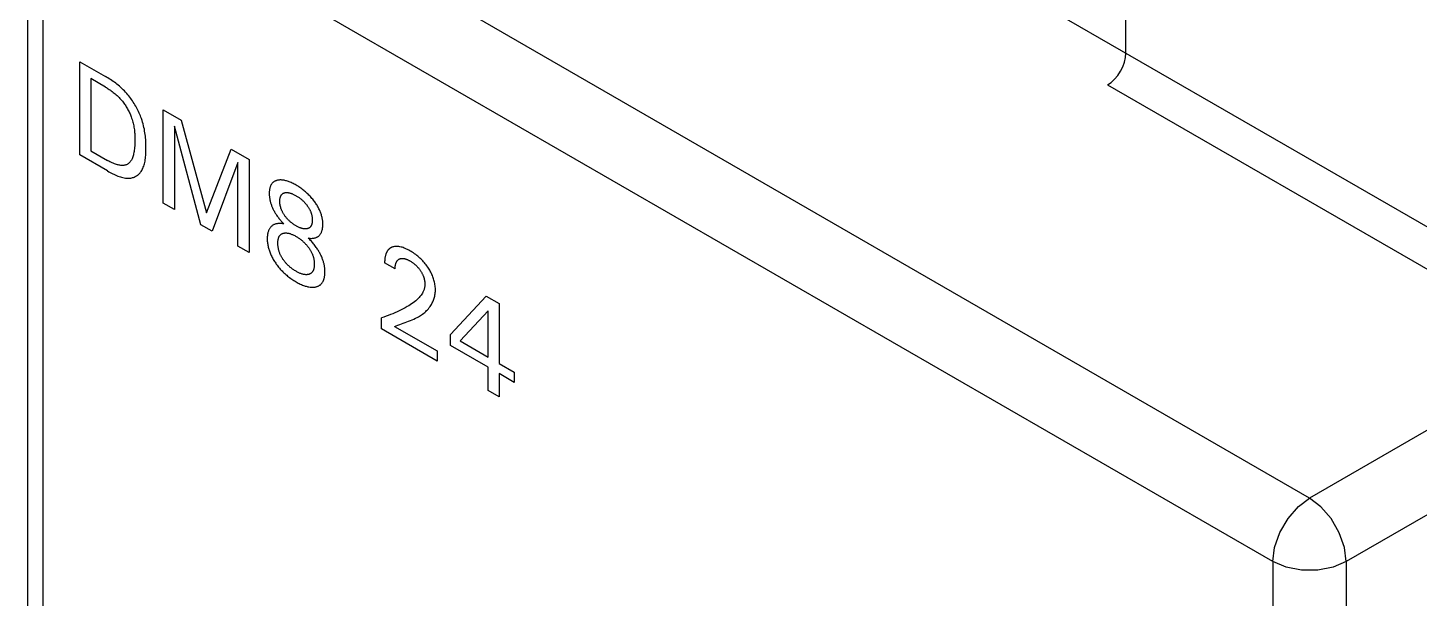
# Model space of a CAD drawing. Extents: x 0 to 420, y 0 to 297.
# Drawn here: x 166.53 to 193.33, y 143.19 to 154.18 of the extents above; entities that cross this region are included whole.
import ezdxf

# ---------------------------------------------------------------- set-up
doc = ezdxf.new("R2010")
doc.units = 0
doc.header["$LTSCALE"] = 23.1
doc.layers.add('40000_ISO', color=7, linetype='CONTINUOUS')

msp = doc.modelspace()

# ---------------------------------------------------------------- linework, layer by layer
at = {"layer": '40000_ISO', "color": 7, "linetype": 'CONTINUOUS'}
for p, q in [((191.216, 145.119), (167.528, 158.795)), ((187.68, 153.692), (187.68, 158.591)), ((166.528, 122.869), (166.528, 157.978)), ((166.821, 122.461), (166.821, 157.57)), ((190.509, 143.894), (166.821, 157.57)), ((185.983, 154.672), (196.519, 148.589)), ((187.653, 153.52), (187.674, 153.608)), ((187.674, 153.608), (187.68, 153.692)), ((167.528, 151.732), (167.528, 153.528)), ((167.528, 153.528), (168.021, 153.244)), ((187.523, 153.262), (187.577, 153.343)), ((187.577, 153.343), (187.621, 153.431)), ((187.621, 153.431), (187.653, 153.52)), ((167.741, 153.202), (167.741, 151.813)), ((168.021, 153.04), (167.741, 153.202)), ((168.045, 153.229), (168.021, 153.244)), ((168.021, 153.04), (168.04, 153.029)), ((168.04, 153.029), (168.059, 153.017)), ((168.07, 153.215), (168.045, 153.229)), ((168.095, 153.199), (168.07, 153.215)), ((168.12, 153.183), (168.095, 153.199)), ((168.145, 153.166), (168.12, 153.183)), ((168.17, 153.149), (168.145, 153.166)), ((168.195, 153.132), (168.17, 153.149)), ((168.22, 153.113), (168.195, 153.132)), ((168.244, 153.094), (168.22, 153.113)), ((168.269, 153.074), (168.244, 153.094)), ((168.293, 153.054), (168.269, 153.074)), ((168.317, 153.033), (168.293, 153.054)), ((168.341, 153.011), (168.317, 153.033)), ((187.327, 153.08), (187.396, 153.127)), ((187.327, 153.08), (196.166, 147.977)), ((187.396, 153.127), (187.462, 153.189)), ((187.462, 153.189), (187.523, 153.262)), ((168.059, 153.017), (168.078, 153.005)), ((168.078, 153.005), (168.097, 152.993)), ((168.097, 152.993), (168.117, 152.98)), ((168.117, 152.98), (168.136, 152.966)), ((168.136, 152.966), (168.155, 152.953)), ((168.155, 152.953), (168.174, 152.938)), ((168.174, 152.938), (168.193, 152.923)), ((168.193, 152.923), (168.212, 152.907)), ((168.212, 152.907), (168.231, 152.891)), ((168.231, 152.891), (168.249, 152.874)), ((168.249, 152.874), (168.267, 152.857)), ((168.267, 152.857), (168.285, 152.839)), ((168.285, 152.839), (168.303, 152.82)), ((168.303, 152.82), (168.32, 152.801)), ((168.32, 152.801), (168.337, 152.781)), ((168.337, 152.781), (168.351, 152.765)), ((168.365, 152.989), (168.341, 153.011)), ((168.351, 152.765), (168.364, 152.748)), ((168.388, 152.965), (168.365, 152.989)), ((168.411, 152.941), (168.388, 152.965)), ((168.433, 152.916), (168.411, 152.941)), ((168.455, 152.89), (168.433, 152.916)), ((168.474, 152.868), (168.455, 152.89)), ((168.492, 152.845), (168.474, 152.868)), ((168.509, 152.821), (168.492, 152.845)), ((168.526, 152.797), (168.509, 152.821)), ((168.543, 152.773), (168.526, 152.797)), ((168.559, 152.748), (168.543, 152.773)), ((168.364, 152.748), (168.376, 152.73)), ((168.376, 152.73), (168.389, 152.713)), ((168.389, 152.713), (168.401, 152.695)), ((168.401, 152.695), (168.413, 152.676)), ((168.413, 152.676), (168.425, 152.658)), ((168.425, 152.658), (168.436, 152.639)), ((168.436, 152.639), (168.447, 152.62)), ((168.447, 152.62), (168.457, 152.601)), ((168.457, 152.601), (168.468, 152.581)), ((168.468, 152.581), (168.477, 152.562)), ((168.477, 152.562), (168.487, 152.542)), ((168.487, 152.542), (168.496, 152.522)), ((168.496, 152.522), (168.504, 152.502)), ((168.504, 152.502), (168.512, 152.483)), ((168.575, 152.723), (168.559, 152.748)), ((168.591, 152.697), (168.575, 152.723)), ((168.606, 152.672), (168.591, 152.697)), ((168.62, 152.645), (168.606, 152.672)), ((168.634, 152.619), (168.62, 152.645)), ((168.648, 152.593), (168.634, 152.619)), ((168.661, 152.566), (168.648, 152.593)), ((168.673, 152.539), (168.661, 152.566)), ((168.685, 152.512), (168.673, 152.539)), ((168.696, 152.485), (168.685, 152.512)), ((169.137, 150.803), (169.137, 152.599)), ((169.137, 152.599), (169.482, 152.4)), ((168.512, 152.483), (168.52, 152.463)), ((168.52, 152.463), (168.527, 152.443)), ((168.527, 152.443), (168.536, 152.417)), ((168.536, 152.417), (168.544, 152.392)), ((168.544, 152.392), (168.551, 152.366)), ((168.551, 152.366), (168.557, 152.341)), ((168.557, 152.341), (168.563, 152.316)), ((168.563, 152.316), (168.568, 152.29)), ((168.568, 152.29), (168.572, 152.265)), ((168.572, 152.265), (168.576, 152.241)), ((168.576, 152.241), (168.58, 152.216)), ((168.706, 152.458), (168.696, 152.485)), ((168.716, 152.431), (168.706, 152.458)), ((168.728, 152.397), (168.716, 152.431)), ((168.739, 152.363), (168.728, 152.397)), ((168.749, 152.329), (168.739, 152.363)), ((168.757, 152.295), (168.749, 152.329)), ((168.765, 152.261), (168.757, 152.295)), ((168.772, 152.227), (168.765, 152.261)), ((168.778, 152.193), (168.772, 152.227)), ((169.35, 152.288), (169.35, 150.68)), ((169.863, 150.384), (169.35, 152.288)), ((169.482, 152.4), (169.971, 150.614)), ((168.58, 152.216), (168.582, 152.192)), ((168.582, 152.192), (168.585, 152.167)), ((168.585, 152.167), (168.587, 152.143)), ((168.587, 152.143), (168.588, 152.119)), ((168.588, 152.119), (168.589, 152.095)), ((168.589, 152.095), (168.59, 152.072)), ((168.59, 151.965), (168.589, 151.936)), ((168.59, 152.072), (168.59, 152.048)), ((168.59, 152.048), (168.591, 152.025)), ((168.591, 152.025), (168.59, 151.995)), ((168.59, 151.995), (168.59, 151.965)), ((168.784, 152.16), (168.778, 152.193)), ((168.788, 152.127), (168.784, 152.16)), ((168.792, 152.094), (168.788, 152.127)), ((168.796, 152.061), (168.792, 152.094)), ((168.798, 152.028), (168.796, 152.061)), ((168.8, 151.996), (168.798, 152.028)), ((168.802, 151.963), (168.8, 151.996)), ((168.803, 151.931), (168.802, 151.963)), ((168.062, 151.423), (167.528, 151.732)), ((167.741, 151.813), (168.064, 151.627)), ((168.548, 151.693), (168.541, 151.673)), ((168.555, 151.713), (168.548, 151.693)), ((168.561, 151.734), (168.555, 151.713)), ((168.566, 151.755), (168.561, 151.734)), ((168.571, 151.777), (168.566, 151.755)), ((168.575, 151.8), (168.571, 151.777)), ((168.578, 151.823), (168.575, 151.8)), ((168.582, 151.85), (168.578, 151.823)), ((168.585, 151.878), (168.582, 151.85)), ((168.587, 151.907), (168.585, 151.878)), ((168.589, 151.936), (168.587, 151.907)), ((168.793, 151.667), (168.796, 151.694)), ((168.796, 151.694), (168.798, 151.722)), ((168.798, 151.722), (168.8, 151.751)), ((168.8, 151.751), (168.802, 151.779)), ((168.802, 151.779), (168.803, 151.809)), ((168.803, 151.899), (168.803, 151.931)), ((168.803, 151.868), (168.803, 151.899)), ((168.803, 151.838), (168.803, 151.868)), ((168.803, 151.809), (168.803, 151.838)), ((169.971, 150.614), (170.444, 151.845)), ((170.444, 151.845), (170.789, 151.646)), ((168.062, 151.423), (168.087, 151.409)), ((168.085, 151.614), (168.064, 151.627)), ((168.107, 151.602), (168.085, 151.614)), ((168.129, 151.591), (168.107, 151.602)), ((168.151, 151.581), (168.129, 151.591)), ((168.173, 151.571), (168.151, 151.581)), ((168.195, 151.562), (168.173, 151.571)), ((168.217, 151.554), (168.195, 151.562)), ((168.238, 151.547), (168.217, 151.554)), ((168.254, 151.542), (168.238, 151.547)), ((168.27, 151.538), (168.254, 151.542)), ((168.286, 151.535), (168.27, 151.538)), ((168.302, 151.532), (168.286, 151.535)), ((168.317, 151.53), (168.302, 151.532)), ((168.333, 151.529), (168.317, 151.53)), ((168.348, 151.529), (168.333, 151.529)), ((168.362, 151.529), (168.348, 151.529)), ((168.377, 151.531), (168.362, 151.529)), ((168.39, 151.533), (168.377, 151.531)), ((168.402, 151.536), (168.39, 151.533)), ((168.414, 151.539), (168.402, 151.536)), ((168.426, 151.544), (168.414, 151.539)), ((168.438, 151.549), (168.426, 151.544)), ((168.449, 151.555), (168.438, 151.549)), ((168.459, 151.562), (168.449, 151.555)), ((168.47, 151.569), (168.459, 151.562)), ((168.479, 151.578), (168.47, 151.569)), ((168.489, 151.587), (168.479, 151.578)), ((168.498, 151.597), (168.489, 151.587)), ((168.506, 151.609), (168.498, 151.597)), ((168.514, 151.62), (168.506, 151.609)), ((168.522, 151.633), (168.514, 151.62)), ((168.529, 151.646), (168.522, 151.633)), ((168.535, 151.659), (168.529, 151.646)), ((168.541, 151.673), (168.535, 151.659)), ((168.711, 151.415), (168.721, 151.431)), ((168.721, 151.431), (168.732, 151.45)), ((168.732, 151.45), (168.742, 151.471)), ((168.742, 151.471), (168.751, 151.493)), ((168.751, 151.493), (168.76, 151.515)), ((168.76, 151.515), (168.767, 151.539)), ((168.767, 151.539), (168.774, 151.563)), ((168.774, 151.563), (168.779, 151.588)), ((168.779, 151.588), (168.785, 151.614)), ((168.785, 151.614), (168.789, 151.64)), ((168.789, 151.64), (168.793, 151.667)), ((170.576, 151.583), (170.077, 150.261)), ((170.576, 149.972), (170.576, 151.583)), ((170.789, 151.646), (170.789, 149.849)), ((168.087, 151.409), (168.112, 151.396)), ((168.112, 151.396), (168.137, 151.382)), ((168.137, 151.382), (168.162, 151.37)), ((168.162, 151.37), (168.187, 151.358)), ((168.187, 151.358), (168.212, 151.346)), ((168.212, 151.346), (168.237, 151.335)), ((168.237, 151.335), (168.262, 151.325)), ((168.262, 151.325), (168.286, 151.316)), ((168.286, 151.316), (168.311, 151.308)), ((168.311, 151.308), (168.335, 151.301)), ((168.335, 151.301), (168.359, 151.295)), ((168.359, 151.295), (168.383, 151.29)), ((168.383, 151.29), (168.406, 151.286)), ((168.406, 151.286), (168.429, 151.284)), ((168.429, 151.284), (168.452, 151.283)), ((168.452, 151.283), (168.474, 151.283)), ((168.474, 151.283), (168.492, 151.284)), ((168.492, 151.284), (168.51, 151.286)), ((168.51, 151.286), (168.528, 151.29)), ((168.528, 151.29), (168.545, 151.294)), ((168.545, 151.294), (168.562, 151.299)), ((168.562, 151.299), (168.578, 151.305)), ((168.578, 151.305), (168.594, 151.313)), ((168.594, 151.313), (168.609, 151.321)), ((168.609, 151.321), (168.624, 151.33)), ((168.624, 151.33), (168.638, 151.339)), ((168.638, 151.339), (168.652, 151.35)), ((168.652, 151.35), (168.665, 151.362)), ((168.665, 151.362), (168.677, 151.374)), ((168.677, 151.374), (168.689, 151.387)), ((168.689, 151.387), (168.7, 151.401)), ((168.7, 151.401), (168.711, 151.415)), ((171.213, 151.154), (171.208, 151.146)), ((171.217, 151.163), (171.213, 151.154)), ((171.222, 151.17), (171.217, 151.163)), ((171.228, 151.178), (171.222, 151.17)), ((171.233, 151.185), (171.228, 151.178)), ((171.239, 151.191), (171.233, 151.185)), ((171.246, 151.198), (171.239, 151.191)), ((171.252, 151.204), (171.246, 151.198)), ((171.259, 151.209), (171.252, 151.204)), ((171.267, 151.215), (171.259, 151.209)), ((171.275, 151.22), (171.267, 151.215)), ((171.283, 151.224), (171.275, 151.22)), ((171.291, 151.228), (171.283, 151.224)), ((171.299, 151.232), (171.291, 151.228)), ((171.308, 151.235), (171.299, 151.232)), ((171.317, 151.238), (171.308, 151.235)), ((171.326, 151.241), (171.317, 151.238)), ((171.335, 151.243), (171.326, 151.241)), ((171.345, 151.245), (171.335, 151.243)), ((171.357, 151.247), (171.345, 151.245)), ((171.369, 151.248), (171.357, 151.247)), ((171.382, 151.249), (171.369, 151.248)), ((171.394, 151.249), (171.382, 151.249)), ((171.407, 151.249), (171.394, 151.249)), ((171.42, 151.248), (171.407, 151.249)), ((171.433, 151.247), (171.42, 151.248)), ((171.447, 151.245), (171.433, 151.247)), ((171.463, 151.243), (171.447, 151.245)), ((171.479, 151.239), (171.463, 151.243)), ((171.496, 151.235), (171.479, 151.239)), ((171.512, 151.231), (171.496, 151.235)), ((171.529, 151.226), (171.512, 151.231)), ((171.546, 151.22), (171.529, 151.226)), ((171.563, 151.214), (171.546, 151.22)), ((171.582, 151.206), (171.563, 151.214)), ((171.6, 151.198), (171.582, 151.206)), ((171.619, 151.189), (171.6, 151.198)), ((171.638, 151.18), (171.619, 151.189)), ((171.657, 151.171), (171.638, 151.18)), ((171.675, 151.16), (171.657, 151.171)), ((171.694, 151.15), (171.675, 151.16)), ((171.179, 151.015), (171.178, 151.002)), ((171.178, 151.002), (171.178, 150.989)), ((171.178, 150.989), (171.178, 150.976)), ((171.178, 150.976), (171.179, 150.963)), ((171.18, 151.04), (171.179, 151.027)), ((171.179, 151.027), (171.179, 151.015)), ((171.179, 150.963), (171.179, 150.949)), ((171.179, 150.949), (171.181, 150.935)), ((171.182, 151.052), (171.18, 151.04)), ((171.181, 150.935), (171.182, 150.921)), ((171.183, 151.064), (171.182, 151.052)), ((171.182, 150.921), (171.184, 150.907)), ((171.185, 151.075), (171.183, 151.064)), ((171.184, 150.907), (171.186, 150.893)), ((171.188, 151.086), (171.185, 151.075)), ((171.186, 150.893), (171.188, 150.879)), ((171.19, 151.097), (171.188, 151.086)), ((171.193, 151.108), (171.19, 151.097)), ((171.197, 151.118), (171.193, 151.108)), ((171.2, 151.128), (171.197, 151.118)), ((171.204, 151.137), (171.2, 151.128)), ((171.208, 151.146), (171.204, 151.137)), ((171.384, 150.878), (171.385, 150.887)), ((171.385, 150.887), (171.387, 150.896)), ((171.387, 150.896), (171.388, 150.905)), ((171.388, 150.905), (171.39, 150.913)), ((171.39, 150.913), (171.393, 150.921)), ((171.393, 150.921), (171.395, 150.929)), ((171.395, 150.929), (171.398, 150.936)), ((171.398, 150.936), (171.401, 150.943)), ((171.401, 150.943), (171.405, 150.949)), ((171.405, 150.949), (171.408, 150.955)), ((171.408, 150.955), (171.412, 150.961)), ((171.412, 150.961), (171.416, 150.967)), ((171.416, 150.967), (171.421, 150.972)), ((171.421, 150.972), (171.425, 150.977)), ((171.425, 150.977), (171.43, 150.981)), ((171.43, 150.981), (171.436, 150.985)), ((171.436, 150.985), (171.441, 150.989)), ((171.441, 150.989), (171.447, 150.992)), ((171.447, 150.992), (171.453, 150.995)), ((171.453, 150.995), (171.459, 150.998)), ((171.459, 150.998), (171.466, 151)), ((171.466, 151), (171.472, 151.002)), ((171.472, 151.002), (171.479, 151.004)), ((171.479, 151.004), (171.487, 151.006)), ((171.487, 151.006), (171.496, 151.007)), ((171.496, 151.007), (171.504, 151.007)), ((171.504, 151.007), (171.513, 151.007)), ((171.513, 151.007), (171.522, 151.007)), ((171.522, 151.007), (171.531, 151.007)), ((171.531, 151.007), (171.54, 151.006)), ((171.54, 151.006), (171.55, 151.004)), ((171.55, 151.004), (171.56, 151.002)), ((171.56, 151.002), (171.57, 151)), ((171.57, 151), (171.581, 150.997)), ((171.581, 150.997), (171.591, 150.994)), ((171.591, 150.994), (171.601, 150.99)), ((171.601, 150.99), (171.612, 150.986)), ((171.612, 150.986), (171.624, 150.982)), ((171.624, 150.982), (171.635, 150.976)), ((171.635, 150.976), (171.647, 150.971)), ((171.647, 150.971), (171.659, 150.965)), ((171.659, 150.965), (171.671, 150.959)), ((171.671, 150.959), (171.682, 150.953)), ((171.682, 150.953), (171.694, 150.946)), ((171.713, 151.139), (171.694, 151.15)), ((171.694, 150.946), (171.706, 150.939)), ((171.706, 150.939), (171.718, 150.932)), ((171.732, 151.127), (171.713, 151.139)), ((171.718, 150.932), (171.729, 150.924)), ((171.729, 150.924), (171.741, 150.917)), ((171.75, 151.115), (171.732, 151.127)), ((171.741, 150.917), (171.753, 150.909)), ((171.769, 151.103), (171.75, 151.115)), ((171.753, 150.909), (171.765, 150.9)), ((171.765, 150.9), (171.776, 150.891)), ((171.788, 151.09), (171.769, 151.103)), ((171.776, 150.891), (171.787, 150.883)), ((171.787, 150.883), (171.797, 150.875)), ((171.806, 151.076), (171.788, 151.09)), ((171.825, 151.062), (171.806, 151.076)), ((171.842, 151.049), (171.825, 151.062)), ((171.859, 151.035), (171.842, 151.049)), ((171.876, 151.021), (171.859, 151.035)), ((171.892, 151.006), (171.876, 151.021)), ((171.909, 150.991), (171.892, 151.006)), ((171.925, 150.976), (171.909, 150.991)), ((171.942, 150.959), (171.925, 150.976)), ((171.957, 150.944), (171.942, 150.959)), ((171.972, 150.928), (171.957, 150.944)), ((171.987, 150.911), (171.972, 150.928)), ((172.001, 150.894), (171.987, 150.911)), ((172.016, 150.877), (172.001, 150.894)), ((169.35, 150.68), (169.137, 150.803)), ((171.188, 150.879), (171.191, 150.864)), ((171.191, 150.864), (171.194, 150.85)), ((171.194, 150.85), (171.197, 150.836)), ((171.197, 150.836), (171.201, 150.822)), ((171.201, 150.822), (171.205, 150.808)), ((171.205, 150.808), (171.209, 150.794)), ((171.209, 150.794), (171.214, 150.78)), ((171.214, 150.78), (171.219, 150.766)), ((171.219, 150.766), (171.224, 150.752)), ((171.224, 150.752), (171.229, 150.738)), ((171.229, 150.738), (171.235, 150.724)), ((171.235, 150.724), (171.241, 150.71)), ((171.241, 150.71), (171.248, 150.695)), ((171.248, 150.695), (171.255, 150.68)), ((171.255, 150.68), (171.262, 150.666)), ((171.262, 150.666), (171.27, 150.652)), ((171.27, 150.652), (171.278, 150.638)), ((171.278, 150.638), (171.286, 150.623)), ((171.286, 150.623), (171.294, 150.61)), ((171.382, 150.849), (171.383, 150.858)), ((171.382, 150.839), (171.382, 150.849)), ((171.382, 150.828), (171.382, 150.839)), ((171.383, 150.818), (171.382, 150.828)), ((171.383, 150.868), (171.384, 150.878)), ((171.383, 150.858), (171.383, 150.868)), ((171.383, 150.808), (171.383, 150.818)), ((171.384, 150.797), (171.383, 150.808)), ((171.385, 150.786), (171.384, 150.797)), ((171.387, 150.775), (171.385, 150.786)), ((171.388, 150.765), (171.387, 150.775)), ((171.39, 150.754), (171.388, 150.765)), ((171.393, 150.742), (171.39, 150.754)), ((171.395, 150.732), (171.393, 150.742)), ((171.398, 150.722), (171.395, 150.732)), ((171.401, 150.711), (171.398, 150.722)), ((171.404, 150.701), (171.401, 150.711)), ((171.408, 150.691), (171.404, 150.701)), ((171.412, 150.68), (171.408, 150.691)), ((171.416, 150.67), (171.412, 150.68)), ((171.42, 150.66), (171.416, 150.67)), ((171.425, 150.649), (171.42, 150.66)), ((171.43, 150.639), (171.425, 150.649)), ((171.435, 150.628), (171.43, 150.639)), ((171.441, 150.618), (171.435, 150.628)), ((171.446, 150.608), (171.441, 150.618)), ((171.797, 150.875), (171.807, 150.866)), ((171.807, 150.866), (171.818, 150.857)), ((171.818, 150.857), (171.828, 150.847)), ((171.828, 150.847), (171.838, 150.838)), ((171.838, 150.838), (171.848, 150.828)), ((171.848, 150.828), (171.857, 150.818)), ((171.857, 150.818), (171.866, 150.809)), ((171.866, 150.809), (171.875, 150.799)), ((171.875, 150.799), (171.884, 150.788)), ((171.884, 150.788), (171.892, 150.778)), ((171.892, 150.778), (171.901, 150.767)), ((171.901, 150.767), (171.909, 150.756)), ((171.909, 150.756), (171.911, 150.754)), ((171.911, 150.754), (171.917, 150.744)), ((171.917, 150.744), (171.924, 150.735)), ((171.924, 150.735), (171.93, 150.726)), ((171.93, 150.726), (171.936, 150.716)), ((171.936, 150.716), (171.942, 150.706)), ((171.942, 150.706), (171.947, 150.696)), ((171.947, 150.696), (171.953, 150.686)), ((171.953, 150.686), (171.958, 150.676)), ((171.958, 150.676), (171.963, 150.666)), ((171.963, 150.666), (171.968, 150.656)), ((171.968, 150.656), (171.972, 150.646)), ((171.972, 150.646), (171.976, 150.635)), ((171.976, 150.635), (171.98, 150.625)), ((171.98, 150.625), (171.984, 150.615)), ((171.984, 150.615), (171.987, 150.604)), ((172.03, 150.859), (172.016, 150.877)), ((172.044, 150.841), (172.03, 150.859)), ((172.055, 150.826), (172.044, 150.841)), ((172.066, 150.81), (172.055, 150.826)), ((172.077, 150.794), (172.066, 150.81)), ((172.088, 150.778), (172.077, 150.794)), ((172.098, 150.761), (172.088, 150.778)), ((172.108, 150.744), (172.098, 150.761)), ((172.118, 150.728), (172.108, 150.744)), ((172.127, 150.711), (172.118, 150.728)), ((172.136, 150.693), (172.127, 150.711)), ((172.144, 150.677), (172.136, 150.693)), ((172.151, 150.66), (172.144, 150.677)), ((172.159, 150.644), (172.151, 150.66)), ((172.165, 150.627), (172.159, 150.644)), ((172.171, 150.611), (172.165, 150.627)), ((170.077, 150.261), (169.863, 150.384)), ((171.217, 150.353), (171.208, 150.344)), ((171.226, 150.361), (171.217, 150.353)), ((171.236, 150.369), (171.226, 150.361)), ((171.247, 150.376), (171.236, 150.369)), ((171.258, 150.382), (171.247, 150.376)), ((171.269, 150.388), (171.258, 150.382)), ((171.281, 150.393), (171.269, 150.388)), ((171.293, 150.397), (171.281, 150.393)), ((171.305, 150.401), (171.293, 150.397)), ((171.294, 150.61), (171.303, 150.596)), ((171.303, 150.596), (171.311, 150.582)), ((171.317, 150.404), (171.305, 150.401)), ((171.311, 150.582), (171.32, 150.569)), ((171.33, 150.407), (171.317, 150.404)), ((171.32, 150.569), (171.331, 150.553)), ((171.343, 150.409), (171.33, 150.407)), ((171.331, 150.553), (171.342, 150.538)), ((171.342, 150.538), (171.353, 150.523)), ((171.356, 150.41), (171.343, 150.409)), ((171.353, 150.523), (171.364, 150.509)), ((171.37, 150.411), (171.356, 150.41)), ((171.364, 150.509), (171.375, 150.494)), ((171.384, 150.411), (171.37, 150.411)), ((171.375, 150.494), (171.387, 150.48)), ((171.398, 150.41), (171.384, 150.411)), ((171.387, 150.48), (171.398, 150.466)), ((171.398, 150.466), (171.41, 150.453)), ((171.418, 150.408), (171.398, 150.41)), ((171.41, 150.453), (171.422, 150.44)), ((171.439, 150.406), (171.418, 150.408)), ((171.422, 150.44), (171.434, 150.427)), ((171.434, 150.427), (171.447, 150.414)), ((171.459, 150.402), (171.439, 150.406)), ((171.452, 150.598), (171.446, 150.608)), ((171.447, 150.414), (171.459, 150.402)), ((171.458, 150.588), (171.452, 150.598)), ((171.465, 150.578), (171.458, 150.588)), ((171.471, 150.569), (171.465, 150.578)), ((171.478, 150.559), (171.471, 150.569)), ((171.486, 150.548), (171.478, 150.559)), ((171.495, 150.537), (171.486, 150.548)), ((171.503, 150.526), (171.495, 150.537)), ((171.512, 150.516), (171.503, 150.526)), ((171.521, 150.505), (171.512, 150.516)), ((171.53, 150.495), (171.521, 150.505)), ((171.539, 150.486), (171.53, 150.495)), ((171.549, 150.475), (171.539, 150.486)), ((171.559, 150.466), (171.549, 150.475)), ((171.57, 150.456), (171.559, 150.466)), ((171.58, 150.447), (171.57, 150.456)), ((171.59, 150.438), (171.58, 150.447)), ((171.601, 150.429), (171.59, 150.438)), ((171.611, 150.421), (171.601, 150.429)), ((171.623, 150.412), (171.611, 150.421)), ((171.635, 150.404), (171.623, 150.412)), ((171.647, 150.395), (171.635, 150.404)), ((171.658, 150.387), (171.647, 150.395)), ((171.67, 150.38), (171.658, 150.387)), ((171.682, 150.373), (171.67, 150.38)), ((171.694, 150.366), (171.682, 150.373)), ((171.706, 150.359), (171.694, 150.366)), ((171.718, 150.352), (171.706, 150.359)), ((171.73, 150.346), (171.718, 150.352)), ((171.972, 150.348), (171.968, 150.343)), ((171.977, 150.354), (171.972, 150.348)), ((171.98, 150.36), (171.977, 150.354)), ((171.984, 150.366), (171.98, 150.36)), ((171.987, 150.373), (171.984, 150.366)), ((171.987, 150.604), (171.99, 150.594)), ((171.99, 150.38), (171.987, 150.373)), ((171.99, 150.594), (171.993, 150.584)), ((171.993, 150.387), (171.99, 150.38)), ((171.993, 150.584), (171.995, 150.574)), ((171.995, 150.394), (171.993, 150.387)), ((171.995, 150.574), (171.998, 150.563)), ((171.998, 150.403), (171.995, 150.394)), ((171.998, 150.563), (172, 150.552)), ((172, 150.412), (171.998, 150.403)), ((172, 150.552), (172.002, 150.541)), ((172.002, 150.42), (172, 150.412)), ((172.002, 150.541), (172.003, 150.53)), ((172.003, 150.43), (172.002, 150.42)), ((172.003, 150.53), (172.004, 150.52)), ((172.004, 150.439), (172.003, 150.43)), ((172.004, 150.52), (172.005, 150.509)), ((172.005, 150.449), (172.004, 150.439)), ((172.005, 150.509), (172.006, 150.499)), ((172.006, 150.458), (172.005, 150.449)), ((172.006, 150.499), (172.006, 150.488)), ((172.006, 150.488), (172.006, 150.478)), ((172.006, 150.478), (172.006, 150.468)), ((172.006, 150.468), (172.006, 150.458)), ((172.177, 150.594), (172.171, 150.611)), ((172.182, 150.577), (172.177, 150.594)), ((172.187, 150.561), (172.182, 150.577)), ((172.192, 150.544), (172.187, 150.561)), ((172.196, 150.527), (172.192, 150.544)), ((172.199, 150.509), (172.196, 150.527)), ((172.202, 150.492), (172.199, 150.509)), ((172.205, 150.475), (172.202, 150.492)), ((172.207, 150.459), (172.205, 150.475)), ((172.208, 150.442), (172.207, 150.459)), ((172.209, 150.426), (172.208, 150.442)), ((172.208, 150.345), (172.209, 150.361)), ((172.21, 150.41), (172.209, 150.426)), ((172.209, 150.361), (172.21, 150.377)), ((172.21, 150.394), (172.21, 150.41)), ((172.21, 150.377), (172.21, 150.394)), ((171.141, 150.156), (171.14, 150.138)), ((171.14, 150.138), (171.14, 150.121)), ((171.14, 150.121), (171.14, 150.103)), ((171.14, 150.103), (171.14, 150.085)), ((171.14, 150.085), (171.141, 150.067)), ((171.142, 150.173), (171.141, 150.156)), ((171.144, 150.189), (171.142, 150.173)), ((171.146, 150.206), (171.144, 150.189)), ((171.149, 150.221), (171.146, 150.206)), ((171.152, 150.237), (171.149, 150.221)), ((171.157, 150.251), (171.152, 150.237)), ((171.161, 150.264), (171.157, 150.251)), ((171.165, 150.275), (171.161, 150.264)), ((171.17, 150.286), (171.165, 150.275)), ((171.175, 150.297), (171.17, 150.286)), ((171.181, 150.307), (171.175, 150.297)), ((171.187, 150.317), (171.181, 150.307)), ((171.193, 150.327), (171.187, 150.317)), ((171.2, 150.335), (171.193, 150.327)), ((171.208, 150.344), (171.2, 150.335)), ((171.346, 150.076), (171.347, 150.087)), ((171.347, 150.087), (171.349, 150.097)), ((171.349, 150.097), (171.351, 150.107)), ((171.351, 150.107), (171.353, 150.117)), ((171.353, 150.117), (171.356, 150.126)), ((171.356, 150.126), (171.358, 150.135)), ((171.358, 150.135), (171.361, 150.143)), ((171.361, 150.143), (171.365, 150.151)), ((171.365, 150.151), (171.368, 150.158)), ((171.368, 150.158), (171.372, 150.165)), ((171.372, 150.165), (171.377, 150.172)), ((171.377, 150.172), (171.381, 150.178)), ((171.381, 150.178), (171.386, 150.184)), ((171.386, 150.184), (171.392, 150.19)), ((171.392, 150.19), (171.397, 150.195)), ((171.397, 150.195), (171.403, 150.2)), ((171.403, 150.2), (171.409, 150.205)), ((171.409, 150.205), (171.416, 150.209)), ((171.416, 150.209), (171.423, 150.212)), ((171.423, 150.212), (171.43, 150.216)), ((171.43, 150.216), (171.437, 150.218)), ((171.437, 150.218), (171.444, 150.221)), ((171.444, 150.221), (171.452, 150.223)), ((171.452, 150.223), (171.461, 150.225)), ((171.461, 150.225), (171.47, 150.227)), ((171.47, 150.227), (171.48, 150.228)), ((171.48, 150.228), (171.49, 150.228)), ((171.49, 150.228), (171.5, 150.228)), ((171.5, 150.228), (171.51, 150.228)), ((171.51, 150.228), (171.521, 150.227)), ((171.521, 150.227), (171.532, 150.226)), ((171.532, 150.226), (171.543, 150.224)), ((171.543, 150.224), (171.555, 150.221)), ((171.555, 150.221), (171.566, 150.218)), ((171.566, 150.218), (171.578, 150.215)), ((171.578, 150.215), (171.59, 150.211)), ((171.59, 150.211), (171.601, 150.207)), ((171.601, 150.207), (171.615, 150.201)), ((171.615, 150.201), (171.628, 150.196)), ((171.628, 150.196), (171.641, 150.19)), ((171.641, 150.19), (171.654, 150.183)), ((171.654, 150.183), (171.668, 150.177)), ((171.668, 150.177), (171.681, 150.169)), ((171.681, 150.169), (171.694, 150.162)), ((171.694, 150.162), (171.707, 150.154)), ((171.707, 150.154), (171.721, 150.146)), ((171.721, 150.146), (171.734, 150.137)), ((171.742, 150.341), (171.73, 150.346)), ((171.734, 150.137), (171.748, 150.128)), ((171.753, 150.335), (171.742, 150.341)), ((171.748, 150.128), (171.761, 150.119)), ((171.765, 150.33), (171.753, 150.335)), ((171.761, 150.119), (171.774, 150.109)), ((171.777, 150.325), (171.765, 150.33)), ((171.774, 150.109), (171.787, 150.099)), ((171.787, 150.322), (171.777, 150.325)), ((171.798, 150.318), (171.787, 150.322)), ((171.787, 150.099), (171.799, 150.09)), ((171.808, 150.315), (171.798, 150.318)), ((171.799, 150.09), (171.811, 150.08)), ((171.819, 150.312), (171.808, 150.315)), ((171.811, 150.08), (171.823, 150.07)), ((171.829, 150.31), (171.819, 150.312)), ((171.839, 150.308), (171.829, 150.31)), ((171.849, 150.307), (171.839, 150.308)), ((171.858, 150.306), (171.849, 150.307)), ((171.867, 150.305), (171.858, 150.306)), ((171.876, 150.305), (171.867, 150.305)), ((171.885, 150.306), (171.876, 150.305)), ((171.894, 150.307), (171.885, 150.306)), ((171.902, 150.308), (171.894, 150.307)), ((171.91, 150.31), (171.902, 150.308)), ((171.917, 150.311), (171.91, 150.31)), ((171.923, 150.313), (171.917, 150.311)), ((171.93, 150.316), (171.923, 150.313)), ((171.944, 150.115), (171.929, 150.129)), ((171.929, 150.129), (171.946, 150.127)), ((171.936, 150.319), (171.93, 150.316)), ((171.942, 150.322), (171.936, 150.319)), ((171.948, 150.325), (171.942, 150.322)), ((171.959, 150.1), (171.944, 150.115)), ((171.946, 150.127), (171.962, 150.125)), ((171.953, 150.329), (171.948, 150.325)), ((171.958, 150.334), (171.953, 150.329)), ((171.963, 150.338), (171.958, 150.334)), ((171.974, 150.085), (171.959, 150.1)), ((171.962, 150.125), (171.979, 150.124)), ((171.968, 150.343), (171.963, 150.338)), ((171.989, 150.069), (171.974, 150.085)), ((171.979, 150.124), (171.994, 150.124)), ((171.994, 150.124), (172.01, 150.125)), ((172.01, 150.125), (172.025, 150.126)), ((172.025, 150.126), (172.04, 150.128)), ((172.04, 150.128), (172.054, 150.132)), ((172.054, 150.132), (172.068, 150.136)), ((172.068, 150.136), (172.079, 150.14)), ((172.079, 150.14), (172.09, 150.144)), ((172.09, 150.144), (172.1, 150.15)), ((172.1, 150.15), (172.11, 150.156)), ((172.11, 150.156), (172.12, 150.162)), ((172.12, 150.162), (172.13, 150.169)), ((172.13, 150.169), (172.138, 150.177)), ((172.138, 150.177), (172.147, 150.186)), ((172.147, 150.186), (172.154, 150.193)), ((172.154, 150.193), (172.16, 150.202)), ((172.16, 150.202), (172.166, 150.21)), ((172.166, 150.21), (172.172, 150.22)), ((172.172, 150.22), (172.177, 150.229)), ((172.177, 150.229), (172.182, 150.239)), ((172.182, 150.239), (172.186, 150.25)), ((172.186, 150.25), (172.191, 150.26)), ((172.191, 150.26), (172.194, 150.272)), ((172.194, 150.272), (172.198, 150.285)), ((172.198, 150.285), (172.201, 150.3)), ((172.201, 150.3), (172.204, 150.314)), ((172.204, 150.314), (172.206, 150.329)), ((172.206, 150.329), (172.208, 150.345)), ((170.789, 149.849), (170.576, 149.972)), ((171.141, 150.067), (171.143, 150.049)), ((171.143, 150.049), (171.145, 150.03)), ((171.145, 150.03), (171.148, 150.012)), ((171.148, 150.012), (171.151, 149.993)), ((171.151, 149.993), (171.155, 149.974)), ((171.155, 149.974), (171.159, 149.954)), ((171.159, 149.954), (171.163, 149.936)), ((171.163, 149.936), (171.168, 149.918)), ((171.168, 149.918), (171.174, 149.9)), ((171.174, 149.9), (171.18, 149.882)), ((171.18, 149.882), (171.186, 149.863)), ((171.186, 149.863), (171.193, 149.845)), ((171.193, 149.845), (171.201, 149.827)), ((171.201, 149.827), (171.209, 149.809)), ((171.344, 150.055), (171.345, 150.065)), ((171.344, 150.043), (171.344, 150.055)), ((171.344, 150.032), (171.344, 150.043)), ((171.344, 150.02), (171.344, 150.032)), ((171.344, 150.008), (171.344, 150.02)), ((171.345, 149.996), (171.344, 150.008)), ((171.345, 150.065), (171.346, 150.076)), ((171.346, 149.984), (171.345, 149.996)), ((171.347, 149.972), (171.346, 149.984)), ((171.348, 149.96), (171.347, 149.972)), ((171.35, 149.947), (171.348, 149.96)), ((171.353, 149.935), (171.35, 149.947)), ((171.355, 149.922), (171.353, 149.935)), ((171.358, 149.91), (171.355, 149.922)), ((171.361, 149.898), (171.358, 149.91)), ((171.364, 149.887), (171.361, 149.898)), ((171.368, 149.875), (171.364, 149.887)), ((171.372, 149.863), (171.368, 149.875)), ((171.376, 149.851), (171.372, 149.863)), ((171.381, 149.839), (171.376, 149.851)), ((171.385, 149.827), (171.381, 149.839)), ((171.391, 149.815), (171.385, 149.827)), ((171.396, 149.803), (171.391, 149.815)), ((171.823, 150.07), (171.834, 150.06)), ((171.834, 150.06), (171.846, 150.049)), ((171.846, 150.049), (171.857, 150.038)), ((171.857, 150.038), (171.869, 150.026)), ((171.869, 150.026), (171.879, 150.015)), ((171.879, 150.015), (171.889, 150.004)), ((171.889, 150.004), (171.899, 149.992)), ((171.899, 149.992), (171.909, 149.98)), ((171.909, 149.98), (171.919, 149.968)), ((171.919, 149.968), (171.928, 149.955)), ((171.928, 149.955), (171.938, 149.942)), ((171.938, 149.942), (171.945, 149.932)), ((171.945, 149.932), (171.953, 149.921)), ((171.953, 149.921), (171.96, 149.91)), ((171.96, 149.91), (171.967, 149.898)), ((171.967, 149.898), (171.973, 149.887)), ((171.973, 149.887), (171.98, 149.876)), ((171.98, 149.876), (171.986, 149.864)), ((171.986, 149.864), (171.992, 149.852)), ((172.003, 150.053), (171.989, 150.069)), ((171.992, 149.852), (171.998, 149.84)), ((171.998, 149.84), (172.003, 149.829)), ((172.017, 150.037), (172.003, 150.053)), ((172.003, 149.829), (172.008, 149.817)), ((172.008, 149.817), (172.013, 149.805)), ((172.031, 150.02), (172.017, 150.037)), ((172.045, 150.003), (172.031, 150.02)), ((172.058, 149.986), (172.045, 150.003)), ((172.071, 149.968), (172.058, 149.986)), ((172.084, 149.95), (172.071, 149.968)), ((172.097, 149.932), (172.084, 149.95)), ((172.106, 149.918), (172.097, 149.932)), ((172.116, 149.903), (172.106, 149.918)), ((172.125, 149.888), (172.116, 149.903)), ((172.134, 149.873), (172.125, 149.888)), ((172.142, 149.858), (172.134, 149.873)), ((172.151, 149.843), (172.142, 149.858)), ((172.159, 149.828), (172.151, 149.843)), ((172.167, 149.812), (172.159, 149.828)), ((172.174, 149.797), (172.167, 149.812)), ((173.423, 149.818), (173.421, 149.81)), ((173.426, 149.825), (173.423, 149.818)), ((173.429, 149.832), (173.426, 149.825)), ((173.431, 149.839), (173.429, 149.832)), ((173.434, 149.846), (173.431, 149.839)), ((173.437, 149.853), (173.434, 149.846)), ((173.441, 149.859), (173.437, 149.853)), ((173.444, 149.866), (173.441, 149.859)), ((173.448, 149.872), (173.444, 149.866)), ((173.451, 149.878), (173.448, 149.872)), ((173.455, 149.884), (173.451, 149.878)), ((173.459, 149.889), (173.455, 149.884)), ((173.464, 149.895), (173.459, 149.889)), ((173.468, 149.9), (173.464, 149.895)), ((173.472, 149.905), (173.468, 149.9)), ((173.476, 149.909), (173.472, 149.905)), ((173.48, 149.914), (173.476, 149.909)), ((173.485, 149.918), (173.48, 149.914)), ((173.49, 149.922), (173.485, 149.918)), ((173.494, 149.926), (173.49, 149.922)), ((173.499, 149.929), (173.494, 149.926)), ((173.504, 149.933), (173.499, 149.929)), ((173.509, 149.936), (173.504, 149.933)), ((173.515, 149.94), (173.509, 149.936)), ((173.52, 149.943), (173.515, 149.94)), ((173.525, 149.946), (173.52, 149.943)), ((173.531, 149.948), (173.525, 149.946)), ((173.536, 149.951), (173.531, 149.948)), ((173.542, 149.953), (173.536, 149.951)), ((173.557, 149.959), (173.542, 149.953)), ((173.573, 149.963), (173.557, 149.959)), ((173.589, 149.966), (173.573, 149.963)), ((173.605, 149.968), (173.589, 149.966)), ((173.622, 149.969), (173.605, 149.968)), ((173.639, 149.969), (173.622, 149.969)), ((173.658, 149.968), (173.639, 149.969)), ((173.677, 149.965), (173.658, 149.968)), ((173.696, 149.962), (173.677, 149.965)), ((173.716, 149.957), (173.696, 149.962)), ((173.735, 149.952), (173.716, 149.957)), ((173.755, 149.946), (173.735, 149.952)), ((173.777, 149.937), (173.755, 149.946)), ((173.799, 149.928), (173.777, 149.937)), ((173.822, 149.918), (173.799, 149.928)), ((173.844, 149.907), (173.822, 149.918)), ((173.867, 149.895), (173.844, 149.907)), ((173.889, 149.883), (173.867, 149.895)), ((173.911, 149.87), (173.889, 149.883)), ((173.933, 149.856), (173.911, 149.87)), ((173.955, 149.842), (173.933, 149.856)), ((173.977, 149.827), (173.955, 149.842)), ((173.999, 149.811), (173.977, 149.827)), ((174.02, 149.794), (173.999, 149.811)), ((171.209, 149.809), (171.217, 149.791)), ((171.217, 149.791), (171.226, 149.772)), ((171.226, 149.772), (171.236, 149.753)), ((171.236, 149.753), (171.246, 149.735)), ((171.246, 149.735), (171.256, 149.717)), ((171.256, 149.717), (171.267, 149.699)), ((171.267, 149.699), (171.278, 149.681)), ((171.278, 149.681), (171.29, 149.663)), ((171.29, 149.663), (171.302, 149.646)), ((171.302, 149.646), (171.314, 149.629)), ((171.314, 149.629), (171.329, 149.609)), ((171.329, 149.609), (171.344, 149.589)), ((171.344, 149.589), (171.359, 149.57)), ((171.359, 149.57), (171.375, 149.551)), ((171.375, 149.551), (171.391, 149.532)), ((171.402, 149.792), (171.396, 149.803)), ((171.408, 149.78), (171.402, 149.792)), ((171.414, 149.768), (171.408, 149.78)), ((171.421, 149.757), (171.414, 149.768)), ((171.428, 149.746), (171.421, 149.757)), ((171.435, 149.734), (171.428, 149.746)), ((171.442, 149.723), (171.435, 149.734)), ((171.449, 149.713), (171.442, 149.723)), ((171.452, 149.709), (171.449, 149.713)), ((171.461, 149.697), (171.452, 149.709)), ((171.47, 149.684), (171.461, 149.697)), ((171.479, 149.672), (171.47, 149.684)), ((171.489, 149.661), (171.479, 149.672)), ((171.499, 149.649), (171.489, 149.661)), ((171.509, 149.638), (171.499, 149.649)), ((171.519, 149.627), (171.509, 149.638)), ((171.53, 149.616), (171.519, 149.627)), ((171.541, 149.604), (171.53, 149.616)), ((171.553, 149.593), (171.541, 149.604)), ((171.565, 149.583), (171.553, 149.593)), ((171.576, 149.572), (171.565, 149.583)), ((171.588, 149.563), (171.576, 149.572)), ((171.6, 149.553), (171.588, 149.563)), ((171.614, 149.543), (171.6, 149.553)), ((171.627, 149.533), (171.614, 149.543)), ((172.013, 149.805), (172.017, 149.794)), ((172.017, 149.794), (172.021, 149.782)), ((172.021, 149.782), (172.025, 149.77)), ((172.025, 149.77), (172.028, 149.759)), ((172.028, 149.759), (172.031, 149.747)), ((172.031, 149.747), (172.034, 149.735)), ((172.034, 149.735), (172.036, 149.723)), ((172.036, 149.723), (172.039, 149.71)), ((172.039, 149.55), (172.037, 149.54)), ((172.039, 149.71), (172.041, 149.698)), ((172.041, 149.56), (172.039, 149.55)), ((172.041, 149.698), (172.042, 149.686)), ((172.042, 149.571), (172.041, 149.56)), ((172.042, 149.686), (172.044, 149.674)), ((172.044, 149.581), (172.042, 149.571)), ((172.044, 149.674), (172.045, 149.662)), ((172.045, 149.592), (172.044, 149.581)), ((172.045, 149.662), (172.045, 149.65)), ((172.045, 149.65), (172.046, 149.638)), ((172.046, 149.615), (172.045, 149.604)), ((172.045, 149.604), (172.045, 149.592)), ((172.046, 149.638), (172.046, 149.627)), ((172.046, 149.627), (172.046, 149.615)), ((172.182, 149.781), (172.174, 149.797)), ((172.188, 149.766), (172.182, 149.781)), ((172.195, 149.751), (172.188, 149.766)), ((172.2, 149.736), (172.195, 149.751)), ((172.206, 149.72), (172.2, 149.736)), ((172.211, 149.705), (172.206, 149.72)), ((172.216, 149.69), (172.211, 149.705)), ((172.221, 149.675), (172.216, 149.69)), ((172.225, 149.66), (172.221, 149.675)), ((172.229, 149.645), (172.225, 149.66)), ((172.233, 149.63), (172.229, 149.645)), ((172.236, 149.614), (172.233, 149.63)), ((172.239, 149.599), (172.236, 149.614)), ((172.242, 149.583), (172.239, 149.599)), ((172.244, 149.568), (172.242, 149.583)), ((172.246, 149.553), (172.244, 149.568)), ((172.247, 149.538), (172.246, 149.553)), ((173.402, 149.693), (173.401, 149.683)), ((173.401, 149.683), (173.401, 149.673)), ((173.401, 149.673), (173.401, 149.663)), ((173.401, 149.663), (173.401, 149.653)), ((173.603, 149.536), (173.401, 149.653)), ((173.403, 149.712), (173.402, 149.702)), ((173.402, 149.702), (173.402, 149.693)), ((173.404, 149.722), (173.403, 149.712)), ((173.405, 149.731), (173.404, 149.722)), ((173.406, 149.741), (173.405, 149.731)), ((173.407, 149.75), (173.406, 149.741)), ((173.409, 149.759), (173.407, 149.75)), ((173.41, 149.768), (173.409, 149.759)), ((173.412, 149.777), (173.41, 149.768)), ((173.414, 149.786), (173.412, 149.777)), ((173.416, 149.795), (173.414, 149.786)), ((173.419, 149.802), (173.416, 149.795)), ((173.421, 149.81), (173.419, 149.802)), ((173.603, 149.559), (173.604, 149.57)), ((173.603, 149.548), (173.603, 149.559)), ((173.603, 149.536), (173.603, 149.548)), ((173.604, 149.581), (173.606, 149.592)), ((173.604, 149.57), (173.604, 149.581)), ((173.606, 149.592), (173.607, 149.602)), ((173.607, 149.602), (173.609, 149.613)), ((173.609, 149.613), (173.611, 149.623)), ((173.611, 149.623), (173.613, 149.631)), ((173.613, 149.631), (173.616, 149.638)), ((173.616, 149.638), (173.618, 149.646)), ((173.618, 149.646), (173.621, 149.653)), ((173.621, 149.653), (173.624, 149.66)), ((173.624, 149.66), (173.627, 149.667)), ((173.627, 149.667), (173.63, 149.673)), ((173.63, 149.673), (173.634, 149.679)), ((173.634, 149.679), (173.638, 149.685)), ((173.638, 149.685), (173.642, 149.691)), ((173.642, 149.691), (173.646, 149.696)), ((173.646, 149.696), (173.65, 149.701)), ((173.65, 149.701), (173.655, 149.705)), ((173.655, 149.705), (173.66, 149.71)), ((173.66, 149.71), (173.665, 149.714)), ((173.665, 149.714), (173.67, 149.717)), ((173.67, 149.717), (173.676, 149.721)), ((173.676, 149.721), (173.681, 149.724)), ((173.681, 149.724), (173.688, 149.727)), ((173.688, 149.727), (173.695, 149.73)), ((173.695, 149.73), (173.702, 149.732)), ((173.702, 149.732), (173.709, 149.734)), ((173.709, 149.734), (173.716, 149.735)), ((173.716, 149.735), (173.724, 149.736)), ((173.724, 149.736), (173.732, 149.737)), ((173.732, 149.737), (173.74, 149.738)), ((173.74, 149.738), (173.748, 149.737)), ((173.748, 149.737), (173.756, 149.737)), ((173.756, 149.737), (173.765, 149.736)), ((173.765, 149.736), (173.773, 149.735)), ((173.773, 149.735), (173.782, 149.733)), ((173.782, 149.733), (173.791, 149.731)), ((173.791, 149.731), (173.8, 149.729)), ((173.8, 149.729), (173.809, 149.726)), ((173.809, 149.726), (173.819, 149.723)), ((173.819, 149.723), (173.829, 149.719)), ((173.829, 149.719), (173.839, 149.715)), ((173.839, 149.715), (173.849, 149.71)), ((173.849, 149.71), (173.859, 149.705)), ((173.859, 149.705), (173.869, 149.7)), ((173.869, 149.7), (173.879, 149.695)), ((173.879, 149.695), (173.889, 149.689)), ((173.889, 149.689), (173.9, 149.682)), ((173.9, 149.682), (173.912, 149.675)), ((173.912, 149.675), (173.923, 149.668)), ((173.923, 149.668), (173.934, 149.661)), ((173.934, 149.661), (173.945, 149.653)), ((173.945, 149.653), (173.957, 149.644)), ((173.957, 149.644), (173.968, 149.636)), ((173.968, 149.636), (173.976, 149.629)), ((173.976, 149.629), (173.985, 149.621)), ((173.985, 149.621), (173.994, 149.614)), ((173.994, 149.614), (174.002, 149.606)), ((174.002, 149.606), (174.01, 149.598)), ((174.01, 149.598), (174.019, 149.59)), ((174.019, 149.59), (174.027, 149.581)), ((174.04, 149.779), (174.02, 149.794)), ((174.027, 149.581), (174.035, 149.572)), ((174.035, 149.572), (174.043, 149.564)), ((174.059, 149.762), (174.04, 149.779)), ((174.043, 149.564), (174.05, 149.555)), ((174.05, 149.555), (174.058, 149.546)), ((174.058, 149.546), (174.065, 149.537)), ((174.078, 149.745), (174.059, 149.762)), ((174.097, 149.728), (174.078, 149.745)), ((174.115, 149.709), (174.097, 149.728)), ((174.134, 149.69), (174.115, 149.709)), ((174.151, 149.672), (174.134, 149.69)), ((174.167, 149.653), (174.151, 149.672)), ((174.183, 149.633), (174.167, 149.653)), ((174.199, 149.613), (174.183, 149.633)), ((174.215, 149.592), (174.199, 149.613)), ((174.23, 149.571), (174.215, 149.592)), ((174.243, 149.552), (174.23, 149.571)), ((174.256, 149.532), (174.243, 149.552)), ((171.391, 149.532), (171.408, 149.514)), ((171.408, 149.514), (171.424, 149.497)), ((171.424, 149.497), (171.442, 149.479)), ((171.442, 149.479), (171.46, 149.461)), ((171.46, 149.461), (171.478, 149.445)), ((171.478, 149.445), (171.496, 149.428)), ((171.496, 149.428), (171.514, 149.412)), ((171.514, 149.412), (171.532, 149.397)), ((171.532, 149.397), (171.551, 149.382)), ((171.551, 149.382), (171.571, 149.367)), ((171.571, 149.367), (171.592, 149.352)), ((171.592, 149.352), (171.612, 149.338)), ((171.612, 149.338), (171.632, 149.324)), ((171.64, 149.524), (171.627, 149.533)), ((171.632, 149.324), (171.653, 149.311)), ((171.654, 149.515), (171.64, 149.524)), ((171.653, 149.311), (171.674, 149.298)), ((171.667, 149.506), (171.654, 149.515)), ((171.681, 149.498), (171.667, 149.506)), ((171.674, 149.298), (171.694, 149.286)), ((171.694, 149.49), (171.681, 149.498)), ((171.708, 149.482), (171.694, 149.49)), ((171.694, 149.286), (171.715, 149.274)), ((171.721, 149.475), (171.708, 149.482)), ((171.734, 149.468), (171.721, 149.475)), ((171.748, 149.461), (171.734, 149.468)), ((171.761, 149.455), (171.748, 149.461)), ((171.775, 149.45), (171.761, 149.455)), ((171.788, 149.445), (171.775, 149.45)), ((171.8, 149.44), (171.788, 149.445)), ((171.812, 149.437), (171.8, 149.44)), ((171.824, 149.433), (171.812, 149.437)), ((171.835, 149.43), (171.824, 149.433)), ((171.847, 149.428), (171.835, 149.43)), ((171.858, 149.426), (171.847, 149.428)), ((171.87, 149.425), (171.858, 149.426)), ((171.88, 149.424), (171.87, 149.425)), ((171.89, 149.424), (171.88, 149.424)), ((171.9, 149.424), (171.89, 149.424)), ((171.91, 149.425), (171.9, 149.424)), ((171.92, 149.426), (171.91, 149.425)), ((171.93, 149.428), (171.92, 149.426)), ((171.939, 149.43), (171.93, 149.428)), ((171.946, 149.432), (171.939, 149.43)), ((171.954, 149.435), (171.946, 149.432)), ((171.961, 149.438), (171.954, 149.435)), ((171.968, 149.441), (171.961, 149.438)), ((171.974, 149.445), (171.968, 149.441)), ((171.981, 149.449), (171.974, 149.445)), ((171.987, 149.454), (171.981, 149.449)), ((171.993, 149.459), (171.987, 149.454)), ((171.998, 149.464), (171.993, 149.459)), ((172.003, 149.47), (171.998, 149.464)), ((172.008, 149.477), (172.003, 149.47)), ((172.013, 149.483), (172.008, 149.477)), ((172.017, 149.49), (172.013, 149.483)), ((172.021, 149.497), (172.017, 149.49)), ((172.025, 149.505), (172.021, 149.497)), ((172.028, 149.513), (172.025, 149.505)), ((172.031, 149.521), (172.028, 149.513)), ((172.034, 149.53), (172.031, 149.521)), ((172.037, 149.54), (172.034, 149.53)), ((172.198, 149.268), (172.203, 149.277)), ((172.203, 149.277), (172.209, 149.286)), ((172.209, 149.286), (172.214, 149.295)), ((172.214, 149.295), (172.218, 149.304)), ((172.218, 149.304), (172.223, 149.314)), ((172.223, 149.314), (172.227, 149.325)), ((172.227, 149.325), (172.23, 149.335)), ((172.23, 149.335), (172.234, 149.347)), ((172.234, 149.347), (172.237, 149.359)), ((172.237, 149.359), (172.24, 149.371)), ((172.24, 149.371), (172.242, 149.384)), ((172.242, 149.384), (172.244, 149.397)), ((172.244, 149.397), (172.246, 149.41)), ((172.246, 149.41), (172.247, 149.423)), ((172.248, 149.523), (172.247, 149.538)), ((172.247, 149.423), (172.249, 149.437)), ((172.249, 149.508), (172.248, 149.523)), ((172.25, 149.494), (172.249, 149.508)), ((172.249, 149.451), (172.25, 149.465)), ((172.249, 149.437), (172.249, 149.451)), ((172.25, 149.48), (172.25, 149.494)), ((172.25, 149.465), (172.25, 149.48)), ((174.065, 149.537), (174.072, 149.528)), ((174.072, 149.528), (174.079, 149.519)), ((174.079, 149.519), (174.085, 149.509)), ((174.085, 149.509), (174.092, 149.499)), ((174.092, 149.499), (174.098, 149.49)), ((174.098, 149.49), (174.104, 149.481)), ((174.104, 149.481), (174.109, 149.472)), ((174.109, 149.472), (174.115, 149.462)), ((174.115, 149.462), (174.12, 149.452)), ((174.12, 149.452), (174.125, 149.443)), ((174.125, 149.443), (174.13, 149.433)), ((174.13, 149.433), (174.134, 149.423)), ((174.134, 149.423), (174.139, 149.413)), ((174.139, 149.413), (174.143, 149.404)), ((174.143, 149.404), (174.147, 149.394)), ((174.147, 149.394), (174.15, 149.384)), ((174.15, 149.384), (174.153, 149.374)), ((174.153, 149.374), (174.157, 149.364)), ((174.157, 149.364), (174.159, 149.354)), ((174.159, 149.354), (174.162, 149.344)), ((174.162, 149.344), (174.164, 149.334)), ((174.164, 149.334), (174.167, 149.324)), ((174.167, 149.324), (174.169, 149.313)), ((174.169, 149.313), (174.171, 149.302)), ((174.171, 149.302), (174.172, 149.292)), ((174.172, 149.292), (174.173, 149.281)), ((174.173, 149.281), (174.174, 149.271)), ((174.268, 149.511), (174.256, 149.532)), ((174.28, 149.491), (174.268, 149.511)), ((174.291, 149.47), (174.28, 149.491)), ((174.302, 149.448), (174.291, 149.47)), ((174.312, 149.427), (174.302, 149.448)), ((174.321, 149.406), (174.312, 149.427)), ((174.329, 149.385), (174.321, 149.406)), ((174.337, 149.363), (174.329, 149.385)), ((174.344, 149.342), (174.337, 149.363)), ((174.351, 149.321), (174.344, 149.342)), ((174.356, 149.299), (174.351, 149.321)), ((174.361, 149.278), (174.356, 149.299)), ((174.366, 149.255), (174.361, 149.278)), ((171.715, 149.274), (171.735, 149.263)), ((171.735, 149.263), (171.756, 149.253)), ((171.756, 149.253), (171.776, 149.243)), ((171.776, 149.243), (171.797, 149.233)), ((171.797, 149.233), (171.817, 149.225)), ((171.817, 149.225), (171.838, 149.217)), ((171.838, 149.217), (171.855, 149.21)), ((171.855, 149.21), (171.872, 149.205)), ((171.872, 149.205), (171.889, 149.2)), ((171.889, 149.2), (171.906, 149.195)), ((171.906, 149.195), (171.923, 149.191)), ((171.923, 149.191), (171.94, 149.188)), ((171.94, 149.188), (171.965, 149.184)), ((171.965, 149.184), (171.977, 149.183)), ((171.977, 149.183), (171.99, 149.182)), ((171.99, 149.182), (172.003, 149.182)), ((172.003, 149.182), (172.015, 149.182)), ((172.015, 149.182), (172.027, 149.182)), ((172.027, 149.182), (172.039, 149.183)), ((172.039, 149.183), (172.051, 149.184)), ((172.051, 149.184), (172.063, 149.186)), ((172.063, 149.186), (172.074, 149.189)), ((172.074, 149.189), (172.084, 149.191)), ((172.084, 149.191), (172.094, 149.194)), ((172.094, 149.194), (172.104, 149.197)), ((172.104, 149.197), (172.113, 149.201)), ((172.113, 149.201), (172.122, 149.205)), ((172.122, 149.205), (172.131, 149.209)), ((172.131, 149.209), (172.14, 149.214)), ((172.14, 149.214), (172.148, 149.219)), ((172.148, 149.219), (172.156, 149.225)), ((172.156, 149.225), (172.164, 149.232)), ((172.164, 149.232), (172.172, 149.238)), ((172.172, 149.238), (172.179, 149.245)), ((172.179, 149.245), (172.185, 149.252)), ((172.185, 149.252), (172.192, 149.26)), ((172.192, 149.26), (172.198, 149.268)), ((174.093, 149.016), (174.08, 149.001)), ((174.105, 149.032), (174.093, 149.016)), ((174.117, 149.049), (174.105, 149.032)), ((174.128, 149.067), (174.117, 149.049)), ((174.138, 149.086), (174.128, 149.067)), ((174.144, 149.098), (174.138, 149.086)), ((174.15, 149.111), (174.144, 149.098)), ((174.155, 149.124), (174.15, 149.111)), ((174.16, 149.138), (174.155, 149.124)), ((174.164, 149.152), (174.16, 149.138)), ((174.168, 149.167), (174.164, 149.152)), ((174.171, 149.182), (174.168, 149.167)), ((174.173, 149.198), (174.171, 149.182)), ((174.175, 149.214), (174.173, 149.198)), ((174.174, 149.271), (174.175, 149.261)), ((174.175, 149.261), (174.176, 149.25)), ((174.176, 149.231), (174.175, 149.214)), ((174.176, 149.25), (174.176, 149.24)), ((174.176, 149.24), (174.176, 149.231)), ((174.36, 148.993), (174.365, 149.013)), ((174.365, 149.013), (174.369, 149.034)), ((174.37, 149.233), (174.366, 149.255)), ((174.369, 149.034), (174.373, 149.056)), ((174.373, 149.21), (174.37, 149.233)), ((174.375, 149.188), (174.373, 149.21)), ((174.373, 149.056), (174.375, 149.078)), ((174.377, 149.167), (174.375, 149.188)), ((174.375, 149.078), (174.377, 149.101)), ((174.378, 149.145), (174.377, 149.167)), ((174.377, 149.101), (174.378, 149.124)), ((174.378, 149.124), (174.378, 149.145)), ((174.672, 148.273), (175.358, 149.008)), ((175.358, 149.008), (175.604, 148.866)), ((173.721, 148.745), (173.682, 148.725)), ((173.76, 148.765), (173.721, 148.745)), ((173.798, 148.786), (173.76, 148.765)), ((173.836, 148.808), (173.798, 148.786)), ((173.865, 148.825), (173.836, 148.808)), ((173.893, 148.843), (173.865, 148.825)), ((173.92, 148.862), (173.893, 148.843)), ((173.947, 148.881), (173.92, 148.862)), ((173.974, 148.902), (173.947, 148.881)), ((174, 148.923), (173.974, 148.902)), ((174.025, 148.945), (174, 148.923)), ((174.039, 148.958), (174.025, 148.945)), ((174.053, 148.972), (174.039, 148.958)), ((174.067, 148.986), (174.053, 148.972)), ((174.08, 149.001), (174.067, 148.986)), ((174.209, 148.731), (174.226, 148.749)), ((174.226, 148.749), (174.243, 148.768)), ((174.243, 148.768), (174.26, 148.789)), ((174.26, 148.789), (174.275, 148.81)), ((174.275, 148.81), (174.29, 148.832)), ((174.29, 148.832), (174.3, 148.848)), ((174.3, 148.848), (174.309, 148.864)), ((174.309, 148.864), (174.318, 148.881)), ((174.318, 148.881), (174.327, 148.898)), ((174.327, 148.898), (174.335, 148.916)), ((174.335, 148.916), (174.342, 148.934)), ((174.342, 148.934), (174.349, 148.953)), ((174.349, 148.953), (174.355, 148.973)), ((174.355, 148.973), (174.36, 148.993)), ((175.604, 148.866), (175.604, 147.715)), ((173.382, 148.607), (173.337, 148.594)), ((173.337, 148.378), (173.337, 148.594)), ((173.427, 148.622), (173.382, 148.607)), ((173.471, 148.638), (173.427, 148.622)), ((173.515, 148.654), (173.471, 148.638)), ((173.558, 148.671), (173.515, 148.654)), ((173.599, 148.688), (173.558, 148.671)), ((173.641, 148.706), (173.599, 148.688)), ((173.682, 148.725), (173.641, 148.706)), ((173.691, 148.465), (173.759, 148.489)), ((173.759, 148.489), (173.793, 148.501)), ((173.793, 148.501), (173.827, 148.513)), ((173.827, 148.513), (173.862, 148.526)), ((173.862, 148.526), (173.896, 148.54)), ((173.896, 148.54), (173.929, 148.553)), ((173.929, 148.553), (173.963, 148.568)), ((173.963, 148.568), (173.996, 148.583)), ((173.996, 148.583), (174.028, 148.6)), ((174.028, 148.6), (174.05, 148.612)), ((174.05, 148.612), (174.071, 148.624)), ((174.071, 148.624), (174.092, 148.637)), ((174.092, 148.637), (174.113, 148.651)), ((174.113, 148.651), (174.133, 148.666)), ((174.133, 148.666), (174.153, 148.681)), ((174.153, 148.681), (174.172, 148.697)), ((174.172, 148.697), (174.191, 148.713)), ((174.191, 148.713), (174.209, 148.731)), ((175.395, 148.73), (174.854, 148.148)), ((175.395, 147.835), (175.395, 148.73)), ((174.41, 147.759), (173.337, 148.378)), ((173.59, 148.428), (173.623, 148.441)), ((173.59, 148.428), (174.41, 147.955)), ((173.623, 148.441), (173.657, 148.453)), ((173.657, 148.453), (173.691, 148.465)), ((174.672, 148.057), (174.672, 148.273)), ((174.41, 147.955), (174.41, 147.759)), ((175.395, 147.639), (174.672, 148.057)), ((174.854, 148.148), (175.395, 147.835)), ((196.166, 147.977), (191.216, 145.119)), ((175.604, 147.715), (175.898, 147.545)), ((175.395, 147.19), (175.395, 147.639)), ((175.604, 147.519), (175.604, 147.07)), ((175.898, 147.349), (175.604, 147.519)), ((175.898, 147.545), (175.898, 147.349)), ((175.604, 147.07), (175.395, 147.19)), ((197.933, 147.364), (191.923, 143.894)), ((191, 144.955), (191.216, 145.119)), ((191.434, 144.953), (191.216, 145.119)), ((190.645, 144.454), (190.802, 144.725)), ((190.802, 144.725), (191, 144.955)), ((191.632, 144.723), (191.434, 144.953)), ((191.788, 144.452), (191.632, 144.723)), ((190.544, 144.167), (190.645, 144.454)), ((191.888, 144.166), (191.788, 144.452)), ((190.509, 143.894), (190.544, 144.167)), ((191.923, 143.894), (191.888, 144.166)), ((190.509, 143.894), (190.509, 108.785)), ((190.763, 143.788), (190.509, 143.894)), ((191.061, 143.732), (190.763, 143.788)), ((191.375, 143.732), (191.061, 143.732)), ((191.673, 143.789), (191.375, 143.732)), ((191.923, 143.894), (191.673, 143.789)), ((191.923, 143.894), (191.923, 108.785))]:
    msp.add_line(p, q, dxfattribs=at)

doc.saveas('drawing.dxf')
